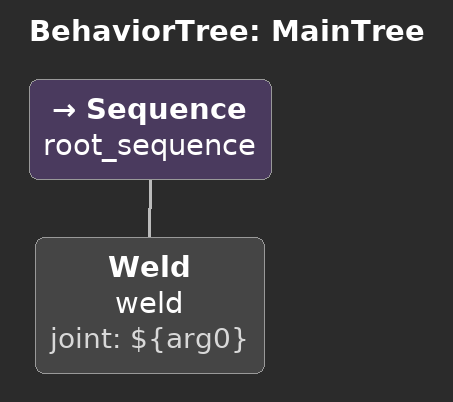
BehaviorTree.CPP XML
<root main_tree_to_execute = "MainTree" >
    <BehaviorTree ID="MainTree">
       <Sequence name="root_sequence">
           <Weld    name="weld" joint="${arg0}"/>
       </Sequence>
    </BehaviorTree>
</root>
